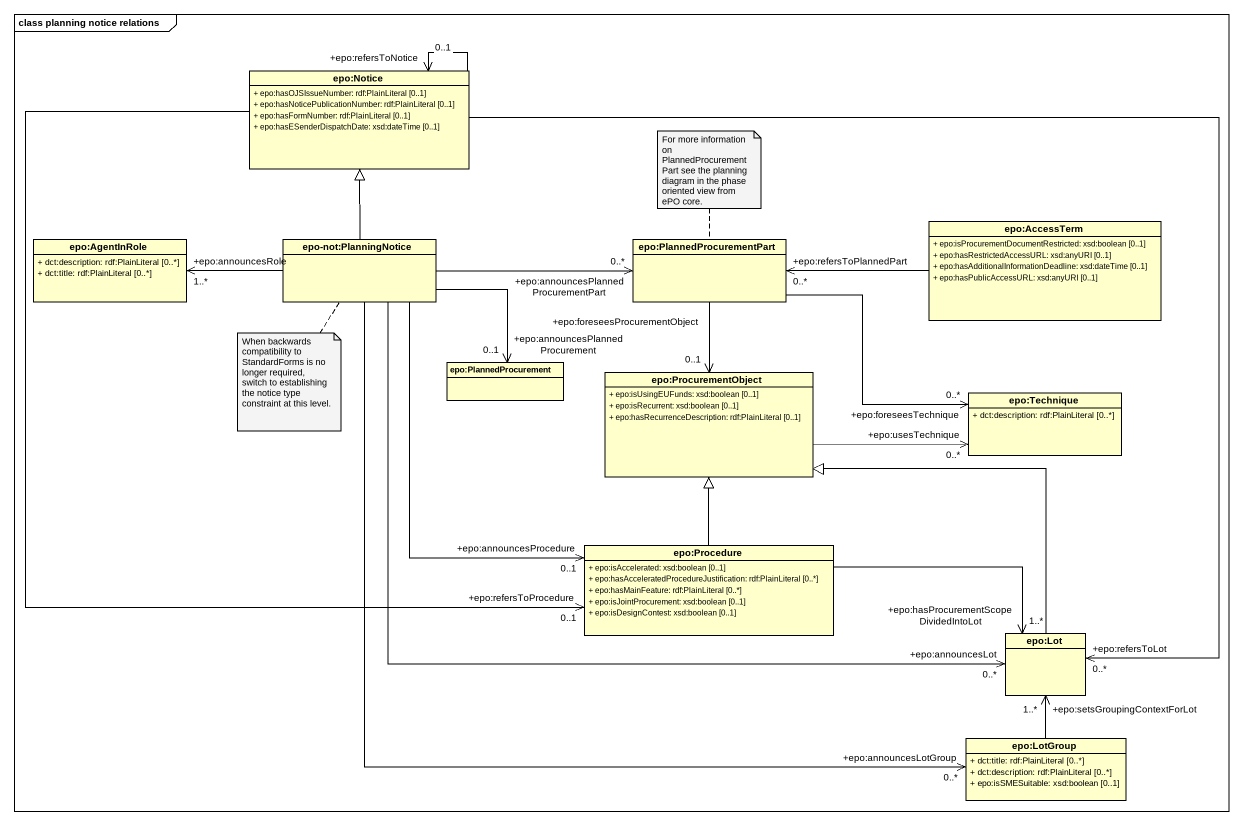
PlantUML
@startuml
mainframe class planning notice relations
hide circle
hide empty members
skinparam classAttributeIconSize 0
class "epo:Notice" as epo_Notice {
  + epo:hasOJSIssueNumber: rdf:PlainLiteral [0..1]
  + epo:hasNoticePublicationNumber: rdf:PlainLiteral [0..1]
  + epo:hasFormNumber: rdf:PlainLiteral [0..1]
  + epo:hasESenderDispatchDate: xsd:dateTime [0..1]
}
class "epo:AccessTerm" as epo_AccessTerm {
  + epo:isProcurementDocumentRestricted: xsd:boolean [0..1]
  + epo:hasRestrictedAccessURL: xsd:anyURI [0..1]
  + epo:hasAdditionalInformationDeadline: xsd:dateTime [0..1]
  + epo:hasPublicAccessURL: xsd:anyURI [0..1]
}
class "epo:AgentInRole" as epo_AgentInRole {
  + dct:description: rdf:PlainLiteral [0..*]
  + dct:title: rdf:PlainLiteral [0..*]
}
class "epo-not:PlanningNotice" as epo_not_PlanningNotice
class "epo:PlannedProcurementPart" as epo_PlannedProcurementPart
class "epo:PlannedProcurement" as epo_PlannedProcurement
class "epo:ProcurementObject" as epo_ProcurementObject {
  + epo:isUsingEUFunds: xsd:boolean [0..1]
  + epo:isRecurrent: xsd:boolean [0..1]
  + epo:hasRecurrenceDescription: rdf:PlainLiteral [0..1]
}
class "epo:Technique" as epo_Technique {
  + dct:description: rdf:PlainLiteral [0..*]
}
class "epo:Procedure" as epo_Procedure {
  + epo:isAccelerated: xsd:boolean [0..1]
  + epo:hasAcceleratedProcedureJustification: rdf:PlainLiteral [0..*]
  + epo:hasMainFeature: rdf:PlainLiteral [0..*]
  + epo:isJointProcurement: xsd:boolean [0..1]
  + epo:isDesignContest: xsd:boolean [0..1]
}
class "epo:Lot" as epo_Lot
class "epo:LotGroup" as epo_LotGroup {
  + dct:title: rdf:PlainLiteral [0..*]
  + dct:description: rdf:PlainLiteral [0..*]
  + epo:isSMESuitable: xsd:boolean [0..1]
}
epo_Notice --> "+epo:refersToNotice\n0..1" epo_Notice
epo_Notice --> "+epo:refersToProcedure\n0..1" epo_Procedure
epo_Notice --> "+epo:refersToLot\n0..*" epo_Lot
epo_AccessTerm -left-> "+epo:refersToPlannedPart\n0..*" epo_PlannedProcurementPart
epo_not_PlanningNotice -up-|> epo_Notice
epo_not_PlanningNotice -left-> "+epo:announcesRole\n1..*" epo_AgentInRole
epo_not_PlanningNotice -right-> "+epo:announcesPlannedProcurementPart\n0..*" epo_PlannedProcurementPart
epo_not_PlanningNotice --> "+epo:announcesPlannedProcurement\n0..1" epo_PlannedProcurement
epo_not_PlanningNotice --> "+epo:announcesProcedure\n0..1" epo_Procedure
epo_not_PlanningNotice -right-> "+epo:announcesLot\n0..*" epo_Lot
epo_not_PlanningNotice --> "+epo:announcesLotGroup\n0..*" epo_LotGroup
epo_PlannedProcurementPart --> "+epo:foreseesProcurementObject\n0..1" epo_ProcurementObject
epo_PlannedProcurementPart -right-> "+epo:foreseesTechnique\n0..*" epo_Technique
epo_ProcurementObject -right-> "+epo:usesTechnique\n0..*" epo_Technique
epo_Procedure -up-|> epo_ProcurementObject
epo_Procedure -right-> "+epo:hasProcurementScopeDividedIntoLot\n1..*" epo_Lot
epo_Lot -up-|> epo_ProcurementObject
epo_LotGroup -up-> "+epo:setsGroupingContextForLot\n1..*" epo_Lot
note top of epo_PlannedProcurementPart : For more information on PlannedProcurementPart see the planning diagram in the phase oriented view from ePO core.
note bottom of epo_not_PlanningNotice : When backwards compatibility to StandardForms is no longer required, switch to establishing the notice type constraint at this level.
@enduml
